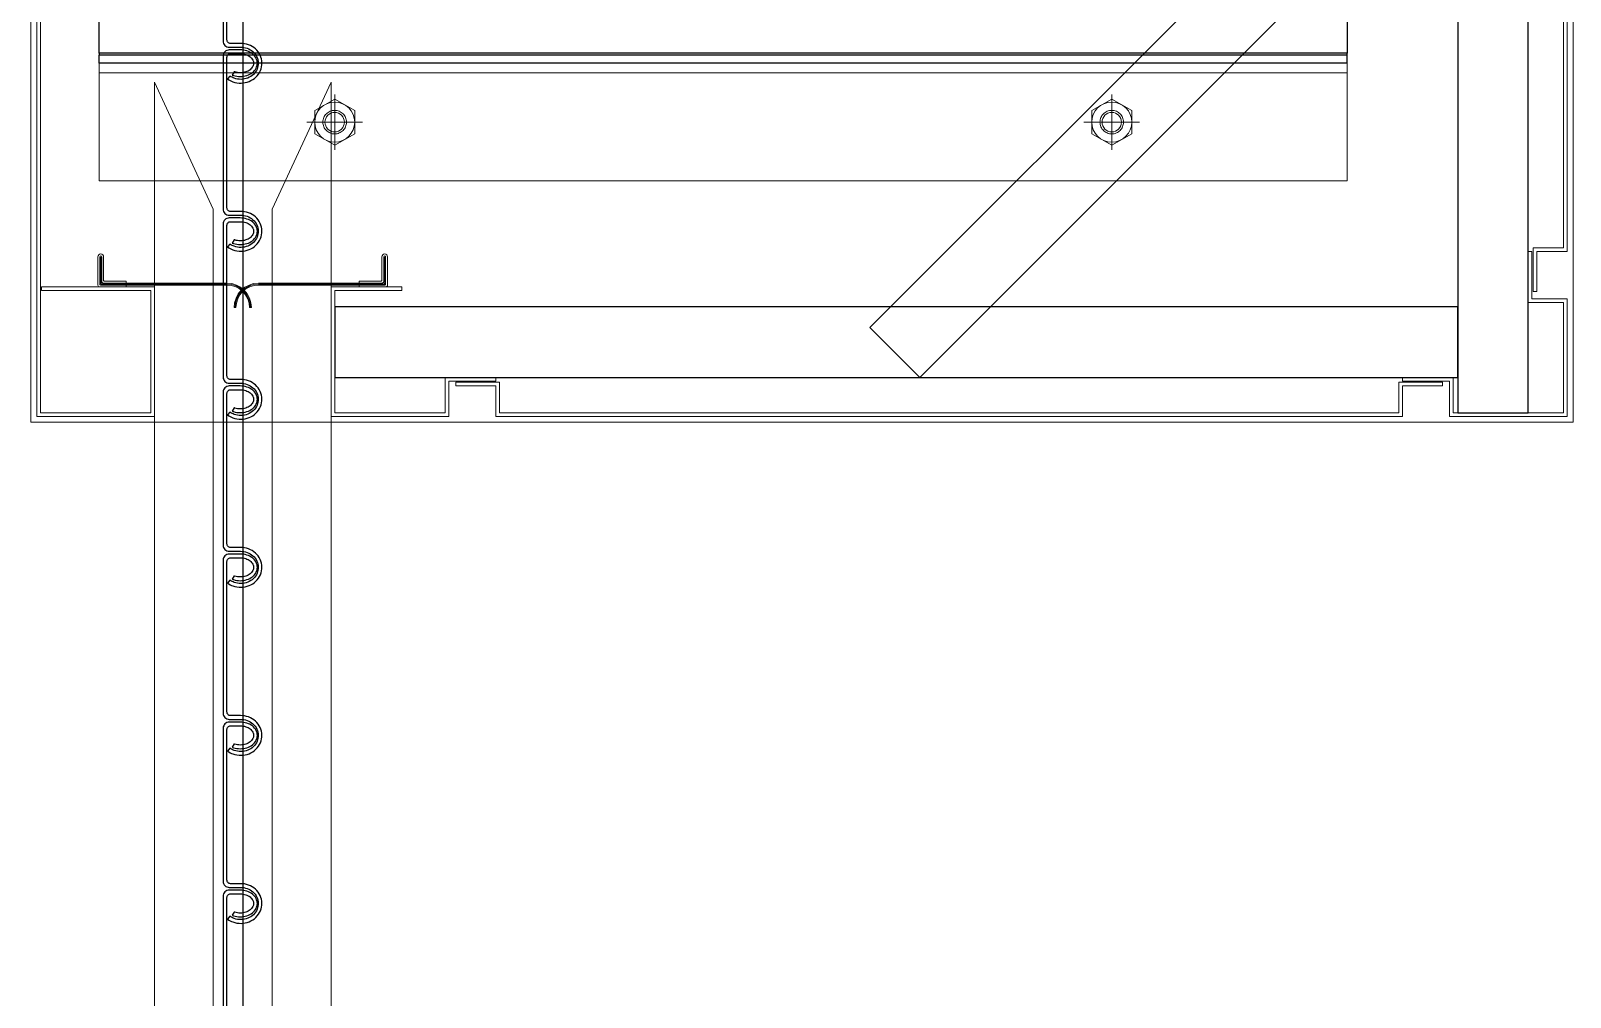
# Model space of a CAD drawing. Header units: millimetres. Extents: x 4754612 to 5801174, y 2368242 to 2777223.
# Drawn here: x 5551649 to 5552302, y 2424771 to 2425182 of the extents above; entities that cross this region are included whole.
import ezdxf

# ---------------------------------------------------------------- set-up
doc = ezdxf.new("R2010")
doc.units = ezdxf.units.MM
doc.header["$LTSCALE"] = 1000
doc.linetypes.add('CEN', pattern=[6.2, 6, -0.1, 0, -0.1])
doc.linetypes.add('CENTER', pattern=[50.8, 31.75, -6.35, 6.35, -6.35])
for name, color, linetype in [('253', 253, 'Continuous'), ('A-중심선', 10, 'CEN'), ('DOOR', 4, 'Continuous'), ('HAT', 252, 'Continuous')]:
    doc.layers.add(name, color=color, linetype=linetype)
doc.layers.add('HM외형(STANDARD)', color=3, linetype='Continuous', lineweight=15)
doc.layers.add('HM중심', color=1, linetype='CENTER', lineweight=15)

# ---------------------------------------------------------------- blocks, each defined once
blk = doc.blocks.new('A$C6CAE77FE')
at = {"layer": 'HM외형(STANDARD)'}
for p, q in [((0, 9.81512), (-8.5, 4.9079)), ((8.5, 4.9079), (0, 9.81512)), ((-8.5, 4.9079), (-8.5, -4.9079)), ((8.5, -4.9079), (8.5, 4.9079)), ((-8.5, -4.9079), (0, -9.81512)), ((0, -9.81512), (8.5, -4.9079))]:
    blk.add_line(p, q, dxfattribs=at)
for radius in [8.5, 4.1345]:
    blk.add_circle((0, 0), radius, dxfattribs=at)
at = {"layer": 'HM중심'}
for p, q in [((0, 11.809), (0, -11.809)), ((-11.809, 0), (11.809, 0))]:
    blk.add_line(p, q, dxfattribs=at)
blk.add_circle((0, 0), 5, dxfattribs=at)
blk = doc.blocks.new('A$C11936B49')
at = {"color": 6, "lineweight": 18}
for p, q in [((-49.84, 14.87), (-50.64, 14.87)), ((13.33, 5.27), (-40.24, 5.27)), ((12.53, 4.47), (-40.24, 4.47)), ((12.93, 4.07), (12.93, -6.73)), ((13.73, 4.87), (13.73, -6.73))]:
    blk.add_line(p, q, dxfattribs=at)
blk.add_lwpolyline([(13.33, -6.73), (13.33, 4.47, 0.414214), (12.93, 4.87), (-40.24, 4.87)], format="xyb", dxfattribs=at)
at = {"color": 252, "lineweight": 18}
blk.add_lwpolyline([(14.53, -6.73), (14.53, 5.27, 0.414214), (13.73, 6.07), (2.53, 6.07), (2.53, 5.27), (13.33, 5.27, -0.414214), (13.73, 4.87), (13.73, -6.73, -1), (12.93, -6.73), (12.93, 3.67, 0.414214), (12.13, 4.47), (2.53, 4.47), (2.53, 3.67), (11.73, 3.67, -0.414214), (12.13, 3.27), (12.13, -6.73, 1)], format="xyb", close=True, dxfattribs=at)
at = {"color": 6, "lineweight": 18}
for centre, radius, start, end in [((-40.24, 14.87), 10.4, 180, 270), ((-40.24, 14.87), 10, 180, 270), ((-40.24, 14.87), 9.6, 180, 270), ((12.53, 4.07), 0.4, 0, 90), ((13.33, 4.87), 0.4, 0, 90), ((13.33, -6.73), 0.4, 180, 0)]:
    blk.add_arc(centre, radius, start, end, dxfattribs=at)
blk = doc.blocks.new('방화셔터 기본')
at = {"layer": '253'}
for p, q in [((5542489.51, 8102308.35), (5542489.51, 8101761.45)), ((5542519.51, 8101761.45), (5542519.51, 8102308.35)), ((5542498.29, 8102056.11), (5542239.84, 8101797.66)), ((5542261.06, 8101776.45), (5542519.51, 8102034.9)), ((5542489.51, 8101806.45), (5542012.61, 8101806.45)), ((5542012.61, 8101806.45), (5542012.61, 8101776.45)), ((5542489.51, 8101776.45), (5542489.51, 8101806.45)), ((5542239.84, 8101797.66), (5542261.06, 8101776.45)), ((5542012.61, 8101776.45), (5542489.51, 8101776.45)), ((5542489.51, 8101761.45), (5542519.51, 8101761.45))]:
    blk.add_line(p, q, dxfattribs=at)
at = {"layer": '253', "color": 7, "linetype": 'Continuous'}
for p, q in [((5541912.61, 8101914.14), (5541912.61, 8102225.66)), ((5541912.61, 8101914.14), (5541912.61, 8101913.4)), ((5541912.61, 8101909.9), (5541912.61, 8101913.4))]:
    blk.add_line(p, q, dxfattribs=at)
at = {"layer": '253', "linetype": 'Continuous'}
for p, q in [((5542442.61, 8102225.66), (5542442.61, 8101914.14)), ((5542442.61, 8101914.14), (5541912.61, 8101914.14)), ((5542442.61, 8101913.4), (5541912.61, 8101913.4)), ((5542442.61, 8101913.4), (5542442.61, 8101914.14)), ((5542442.61, 8101909.9), (5542442.61, 8101913.4)), ((5542442.61, 8101909.9), (5541912.61, 8101909.9))]:
    blk.add_line(p, q, dxfattribs=at)
at = {"layer": '253', "lineweight": 18}
blk.add_line((5541912.61, 8101905.9), (5542442.61, 8101905.9), dxfattribs=at)
for points in [[(5542538.56, 8101757.4), (5542538.56, 8102312.4), (5541883.56, 8102312.4), (5541883.56, 8101757.4)], [(5542523.06, 8102256.9), (5542523.06, 8102239.9), (5542536.06, 8102239.9), (5542536.06, 8101829.9), (5542523.06, 8101829.9), (5542523.06, 8101812.9), (5542521.51, 8101812.9), (5542521.51, 8101831.45), (5542534.51, 8101831.45), (5542534.51, 8102238.35), (5542521.51, 8102238.35), (5542521.51, 8102256.9)], [(5541912.61, 8101909.9), (5541912.61, 8101859.9), (5542442.61, 8101859.9), (5542442.61, 8101909.9)], [(5542521.06, 8101829.9), (5542521.06, 8101809.9), (5542536.06, 8101809.9), (5542536.06, 8101759.9), (5542486.06, 8101759.9), (5542486.06, 8101774.9), (5542466.06, 8101774.9), (5542466.06, 8101776.45), (5542487.61, 8101776.45), (5542487.61, 8101761.45), (5542534.51, 8101761.45), (5542534.51, 8101808.35), (5542519.51, 8101808.35), (5542519.51, 8101829.9)], [(5542064.06, 8101772.9), (5542081.06, 8101772.9), (5542081.06, 8101759.9), (5542466.06, 8101759.9), (5542466.06, 8101772.9), (5542483.06, 8101772.9), (5542483.06, 8101774.45), (5542464.51, 8101774.45), (5542464.51, 8101761.45), (5542082.61, 8101761.45), (5542082.61, 8101774.45), (5542064.06, 8101774.45)]]:
    blk.add_lwpolyline(points, close=True, dxfattribs=at)
at = {"layer": '253', "color": 252, "lineweight": 18}
for points in [[(5541888.06, 8101813.35), (5541934.51, 8101813.35), (5541934.51, 8101761.45), (5541887.61, 8101761.45), (5541887.61, 8102308.35), (5541939.51, 8102308.35), (5541939.51, 8102293.35), (5541961.06, 8102293.35), (5541961.06, 8102294.9), (5541941.06, 8102294.9), (5541941.06, 8102309.9), (5541886.06, 8102309.9), (5541886.06, 8101759.9), (5541936.06, 8101759.9), (5541936.06, 8101814.9), (5541888.06, 8101814.9)], [(5542081.06, 8101774.9), (5542061.06, 8101774.9), (5542061.06, 8101759.9), (5542011.06, 8101759.9), (5542011.06, 8101814.9), (5542041.06, 8101814.9), (5542041.06, 8101813.35), (5542012.61, 8101813.35), (5542012.61, 8101761.45), (5542059.51, 8101761.45), (5542059.51, 8101776.45), (5542081.06, 8101776.45)]]:
    blk.add_lwpolyline(points, close=True, dxfattribs=at)
at = {"layer": '253', "color": 4}
for points in [[(5541965.27, 8101984.42), (5541965.27, 8101919.33, 0.414214), (5541967.83, 8101916.76), (5541972.59, 8101916.76, -0.091225), (5541975.48, 8101916.28, -0.095179), (5541977.89, 8101914.85, -0.101362), (5541979.55, 8101912.63, -0.106214), (5541980.16, 8101910.05, -0.106214), (5541979.65, 8101907.45, -0.101362), (5541978.07, 8101905.17, -0.095179), (5541975.71, 8101903.65, -0.091225), (5541972.84, 8101903.07, -0.091225), (5541969.95, 8101903.54, -0.068447), (5541968.15, 8101904.48), (5541967.14, 8101903.27, 0.071895), (5541969.41, 8101902.06, 0.091225), (5541972.87, 8101901.49, 0.091225), (5541976.29, 8101902.18, 0.095179), (5541979.16, 8101904.02, 0.101362), (5541981.1, 8101906.82, 0.106214), (5541981.74, 8101910.08, 0.106214), (5541980.98, 8101913.31, 0.101362), (5541978.94, 8101916.03, 0.095179), (5541976.01, 8101917.77, 0.091225), (5541972.56, 8101918.34), (5541968.43, 8101918.34, -0.414214), (5541966.85, 8101919.92), (5541966.85, 8101983.82, -0.414214)], [(5541966.85, 8101491.57), (5541966.85, 8101555.47, -0.414214), (5541968.43, 8101557.05), (5541972.52, 8101557.05, -0.07833), (5541974.88, 8101556.68, -0.087736), (5541976.67, 8101555.73, -0.105426), (5541977.85, 8101554.32, -0.122587), (5541978.19, 8101552.97, -0.122587), (5541977.85, 8101551.62, -0.105426), (5541976.67, 8101550.22, -0.087736), (5541974.88, 8101549.27, -0.07833), (5541972.52, 8101548.9, -0.07833), (5541970.15, 8101549.27, -0.009524), (5541969.94, 8101549.34), (5541969.13, 8101547.96, 0.019148), (5541969.67, 8101547.76, 0.07833), (5541972.52, 8101547.32, 0.07833), (5541975.36, 8101547.76, 0.087736), (5541977.64, 8101548.97, 0.105426), (5541979.25, 8101550.88, 0.122587), (5541979.77, 8101552.97, 0.122587), (5541979.25, 8101555.06, 0.105426), (5541977.64, 8101556.97, 0.087736), (5541975.36, 8101558.18, 0.07833), (5541972.52, 8101558.63), (5541967.83, 8101558.63, 0.414214), (5541965.27, 8101556.06), (5541965.27, 8101490.98, 0.414214)]]:
    blk.add_lwpolyline(points, format="xyb", dxfattribs=at)
for points in [[(5541976.29, 8101830.79, 0.095179), (5541979.16, 8101832.63, 0.101362), (5541981.1, 8101835.43, 0.106214), (5541981.74, 8101838.69, 0.106214), (5541980.98, 8101841.91, 0.101362), (5541978.94, 8101844.64, 0.095179), (5541976.01, 8101846.38, 0.091225), (5541972.56, 8101846.95), (5541968.43, 8101846.95, -0.414214), (5541966.85, 8101848.53), (5541966.85, 8101912.43, -0.414214), (5541968.43, 8101914.01), (5541972.52, 8101914.01, -0.07833), (5541974.88, 8101913.64, -0.087736), (5541976.67, 8101912.69, -0.105426), (5541977.85, 8101911.28, -0.122587), (5541978.19, 8101909.93, -0.122587), (5541977.85, 8101908.59, -0.105426), (5541976.67, 8101907.18, -0.087736), (5541974.88, 8101906.23, -0.07833), (5541972.52, 8101905.86, -0.07833), (5541970.15, 8101906.23, -0.009524), (5541969.94, 8101906.3), (5541969.13, 8101904.92, 0.019148), (5541969.67, 8101904.72, 0.07833), (5541972.52, 8101904.28, 0.07833), (5541975.36, 8101904.72, 0.087736), (5541977.64, 8101905.93, 0.105426), (5541979.25, 8101907.84, 0.122587), (5541979.77, 8101909.93, 0.122587), (5541979.25, 8101912.02, 0.105426), (5541977.64, 8101913.94, 0.087736), (5541975.36, 8101915.14, 0.07833), (5541972.52, 8101915.59), (5541967.83, 8101915.59, 0.414214), (5541965.27, 8101913.03), (5541965.27, 8101847.94, 0.414214), (5541967.83, 8101845.37), (5541972.59, 8101845.37, -0.091225), (5541975.48, 8101844.89, -0.095179), (5541977.89, 8101843.46, -0.101362), (5541979.55, 8101841.24, -0.106214), (5541980.16, 8101838.66, -0.106214), (5541979.65, 8101836.06, -0.101362), (5541978.07, 8101833.78, -0.095179), (5541975.71, 8101832.26, -0.091225), (5541972.84, 8101831.67, -0.091225), (5541969.95, 8101832.15, -0.068447), (5541968.15, 8101833.09), (5541967.14, 8101831.88, 0.071895), (5541969.41, 8101830.66, 0.091225), (5541972.87, 8101830.09, 0.091225)], [(5541976.29, 8101759.4, 0.095179), (5541979.16, 8101761.24, 0.101362), (5541981.1, 8101764.04, 0.106214), (5541981.74, 8101767.29, 0.106214), (5541980.98, 8101770.52, 0.101362), (5541978.94, 8101773.25, 0.095179), (5541976.01, 8101774.99, 0.091225), (5541972.56, 8101775.56), (5541968.43, 8101775.56, -0.414214), (5541966.85, 8101777.14), (5541966.85, 8101841.04, -0.414214), (5541968.43, 8101842.62), (5541972.52, 8101842.62, -0.07833), (5541974.88, 8101842.25, -0.087736), (5541976.67, 8101841.3, -0.105426), (5541977.85, 8101839.89, -0.122587), (5541978.19, 8101838.54, -0.122587), (5541977.85, 8101837.19, -0.105426), (5541976.67, 8101835.79, -0.087736), (5541974.88, 8101834.84, -0.07833), (5541972.52, 8101834.46, -0.07833), (5541970.15, 8101834.84, -0.009524), (5541969.94, 8101834.91), (5541969.13, 8101833.53, 0.019148), (5541969.67, 8101833.33, 0.07833), (5541972.52, 8101832.88, 0.07833), (5541975.36, 8101833.33, 0.087736), (5541977.64, 8101834.54, 0.105426), (5541979.25, 8101836.45, 0.122587), (5541979.77, 8101838.54, 0.122587), (5541979.25, 8101840.63, 0.105426), (5541977.64, 8101842.54, 0.087736), (5541975.36, 8101843.75, 0.07833), (5541972.52, 8101844.2), (5541967.83, 8101844.2, 0.414214), (5541965.27, 8101841.63), (5541965.27, 8101776.54, 0.414214), (5541967.83, 8101773.98), (5541972.59, 8101773.98, -0.091225), (5541975.48, 8101773.5, -0.095179), (5541977.89, 8101772.07, -0.101362), (5541979.55, 8101769.85, -0.106214), (5541980.16, 8101767.27, -0.106214), (5541979.65, 8101764.66, -0.101362), (5541978.07, 8101762.38, -0.095179), (5541975.71, 8101760.86, -0.091225), (5541972.84, 8101760.28, -0.091225), (5541969.95, 8101760.76, -0.068447), (5541968.15, 8101761.7), (5541967.14, 8101760.49, 0.071895), (5541969.41, 8101759.27, 0.091225), (5541972.87, 8101758.7, 0.091225)], [(5541976.29, 8101688.01, 0.095179), (5541979.16, 8101689.85, 0.101362), (5541981.1, 8101692.65, 0.106214), (5541981.74, 8101695.9, 0.106214), (5541980.98, 8101699.13, 0.101362), (5541978.94, 8101701.86, 0.095179), (5541976.01, 8101703.59, 0.091225), (5541972.56, 8101704.16), (5541968.43, 8101704.16, -0.414214), (5541966.85, 8101705.74), (5541966.85, 8101769.65, -0.414214), (5541968.43, 8101771.23), (5541972.52, 8101771.23, -0.07833), (5541974.88, 8101770.86, -0.087736), (5541976.67, 8101769.91, -0.105426), (5541977.85, 8101768.5, -0.122587), (5541978.19, 8101767.15, -0.122587), (5541977.85, 8101765.8, -0.105426), (5541976.67, 8101764.39, -0.087736), (5541974.88, 8101763.44, -0.07833), (5541972.52, 8101763.07, -0.07833), (5541970.15, 8101763.44, -0.009524), (5541969.94, 8101763.52), (5541969.13, 8101762.14, 0.019148), (5541969.67, 8101761.94, 0.07833), (5541972.52, 8101761.49, 0.07833), (5541975.36, 8101761.94, 0.087736), (5541977.64, 8101763.15, 0.105426), (5541979.25, 8101765.06, 0.122587), (5541979.77, 8101767.15, 0.122587), (5541979.25, 8101769.24, 0.105426), (5541977.64, 8101771.15, 0.087736), (5541975.36, 8101772.36, 0.07833), (5541972.52, 8101772.81), (5541967.83, 8101772.81, 0.414214), (5541965.27, 8101770.24), (5541965.27, 8101705.15, 0.414214), (5541967.83, 8101702.58), (5541972.59, 8101702.58, -0.091225), (5541975.48, 8101702.11, -0.095179), (5541977.89, 8101700.67, -0.101362), (5541979.55, 8101698.45, -0.106214), (5541980.16, 8101695.87, -0.106214), (5541979.65, 8101693.27, -0.101362), (5541978.07, 8101690.99, -0.095179), (5541975.71, 8101689.47, -0.091225), (5541972.84, 8101688.89, -0.091225), (5541969.95, 8101689.37, -0.068447), (5541968.15, 8101690.31), (5541967.14, 8101689.09, 0.071895), (5541969.41, 8101687.88, 0.091225), (5541972.87, 8101687.31, 0.091225)], [(5541976.29, 8101616.61, 0.095179), (5541979.16, 8101618.46, 0.101362), (5541981.1, 8101621.26, 0.106214), (5541981.74, 8101624.51, 0.106214), (5541980.98, 8101627.74, 0.101362), (5541978.94, 8101630.47, 0.095179), (5541976.01, 8101632.2, 0.091225), (5541972.56, 8101632.77), (5541968.43, 8101632.77, -0.414214), (5541966.85, 8101634.35), (5541966.85, 8101698.26, -0.414214), (5541968.43, 8101699.84), (5541972.52, 8101699.84, -0.07833), (5541974.88, 8101699.46, -0.087736), (5541976.67, 8101698.51, -0.105426), (5541977.85, 8101697.11, -0.122587), (5541978.19, 8101695.76, -0.122587), (5541977.85, 8101694.41, -0.105426), (5541976.67, 8101693, -0.087736), (5541974.88, 8101692.05, -0.07833), (5541972.52, 8101691.68, -0.07833), (5541970.15, 8101692.05, -0.009524), (5541969.94, 8101692.12), (5541969.13, 8101690.74, 0.019148), (5541969.67, 8101690.55, 0.07833), (5541972.52, 8101690.1, 0.07833), (5541975.36, 8101690.55, 0.087736), (5541977.64, 8101691.76, 0.105426), (5541979.25, 8101693.67, 0.122587), (5541979.77, 8101695.76, 0.122587), (5541979.25, 8101697.85, 0.105426), (5541977.64, 8101699.76, 0.087736), (5541975.36, 8101700.97, 0.07833), (5541972.52, 8101701.42), (5541967.83, 8101701.42, 0.414214), (5541965.27, 8101698.85), (5541965.27, 8101633.76, 0.414214), (5541967.83, 8101631.19), (5541972.59, 8101631.19, -0.091225), (5541975.48, 8101630.71, -0.095179), (5541977.89, 8101629.28, -0.101362), (5541979.55, 8101627.06, -0.106214), (5541980.16, 8101624.48, -0.106214), (5541979.65, 8101621.88, -0.101362), (5541978.07, 8101619.6, -0.095179), (5541975.71, 8101618.08, -0.091225), (5541972.84, 8101617.5, -0.091225), (5541969.95, 8101617.98, -0.068447), (5541968.15, 8101618.92), (5541967.14, 8101617.7, 0.071895), (5541969.41, 8101616.49, 0.091225), (5541972.87, 8101615.92, 0.091225)], [(5541976.29, 8101545.22, 0.095179), (5541979.16, 8101547.06, 0.101362), (5541981.1, 8101549.86, 0.106214), (5541981.74, 8101553.12, 0.106214), (5541980.98, 8101556.35, 0.101362), (5541978.94, 8101559.07, 0.095179), (5541976.01, 8101560.81, 0.091225), (5541972.56, 8101561.38), (5541968.43, 8101561.38, -0.414214), (5541966.85, 8101562.96), (5541966.85, 8101626.86, -0.414214), (5541968.43, 8101628.44), (5541972.52, 8101628.44, -0.07833), (5541974.88, 8101628.07, -0.087736), (5541976.67, 8101627.12, -0.105426), (5541977.85, 8101625.71, -0.122587), (5541978.19, 8101624.37, -0.122587), (5541977.85, 8101623.02, -0.105426), (5541976.67, 8101621.61, -0.087736), (5541974.88, 8101620.66, -0.07833), (5541972.52, 8101620.29, -0.07833), (5541970.15, 8101620.66, -0.009524), (5541969.94, 8101620.73), (5541969.13, 8101619.35, 0.019148), (5541969.67, 8101619.16, 0.07833), (5541972.52, 8101618.71, 0.07833), (5541975.36, 8101619.16, 0.087736), (5541977.64, 8101620.36, 0.105426), (5541979.25, 8101622.28, 0.122587), (5541979.77, 8101624.37, 0.122587), (5541979.25, 8101626.46, 0.105426), (5541977.64, 8101628.37, 0.087736), (5541975.36, 8101629.58, 0.07833), (5541972.52, 8101630.02), (5541967.83, 8101630.02, 0.414214), (5541965.27, 8101627.46), (5541965.27, 8101562.37, 0.414214), (5541967.83, 8101559.8), (5541972.59, 8101559.8, -0.091225), (5541975.48, 8101559.32, -0.095179), (5541977.89, 8101557.89, -0.101362), (5541979.55, 8101555.67, -0.106214), (5541980.16, 8101553.09, -0.106214), (5541979.65, 8101550.49, -0.101362), (5541978.07, 8101548.21, -0.095179), (5541975.71, 8101546.69, -0.091225), (5541972.84, 8101546.11, -0.091225), (5541969.95, 8101546.58, -0.068447), (5541968.15, 8101547.52), (5541967.14, 8101546.31, 0.071895), (5541969.41, 8101545.1, 0.091225), (5541972.87, 8101544.53, 0.091225)]]:
    blk.add_lwpolyline(points, format="xyb", close=True, dxfattribs=at)
at = {"layer": '253', "lineweight": 18}
for points in [[(5541961.06, 8097757.4), (5541961.06, 8101847.9), (5541936.06, 8101901.9), (5541936.06, 8097757.4)], [(5541986.06, 8097757.4), (5541986.06, 8101847.9), (5542011.06, 8101901.9), (5542011.06, 8097757.4)]]:
    blk.add_lwpolyline(points, dxfattribs=at)
blk.add_blockref('A$C6CAE77FE', (5542012.61, 8101884.9), dxfattribs=at)
at = {"layer": '253', "lineweight": 18, "xscale": -1}
blk.add_blockref('A$C6CAE77FE', (5542342.61, 8101884.9), dxfattribs=at)
at = {"layer": '253', "lineweight": 18, "rotation": 180}
blk.add_blockref('A$C11936B49', (5541926.59, 8101820.97), dxfattribs=at)
at = {"layer": '253', "lineweight": 18, "xscale": -1, "rotation": 180}
blk.add_blockref('A$C11936B49', (5542020.53, 8101820.97), dxfattribs=at)
blk = doc.blocks.new('A$C27682B79')
at = {"layer": 'HAT', "xscale": -1}
blk.add_blockref('방화셔터 기본', (5542000.34, -8097757.4), dxfattribs=at)

msp = doc.modelspace()

# ---------------------------------------------------------------- linework, layer by layer
at = {"layer": 'A-중심선', "ltscale": 5}
msp.add_line((5551738.509, 2478240.763), (5551738.509, 2392942.802), dxfattribs=at)

# ---------------------------------------------------------------- block references
at = {"layer": 'DOOR', "xscale": -1}
msp.add_blockref('A$C27682B79', (5551765.295, 2421015.382), dxfattribs=at)

doc.saveas('drawing.dxf')
